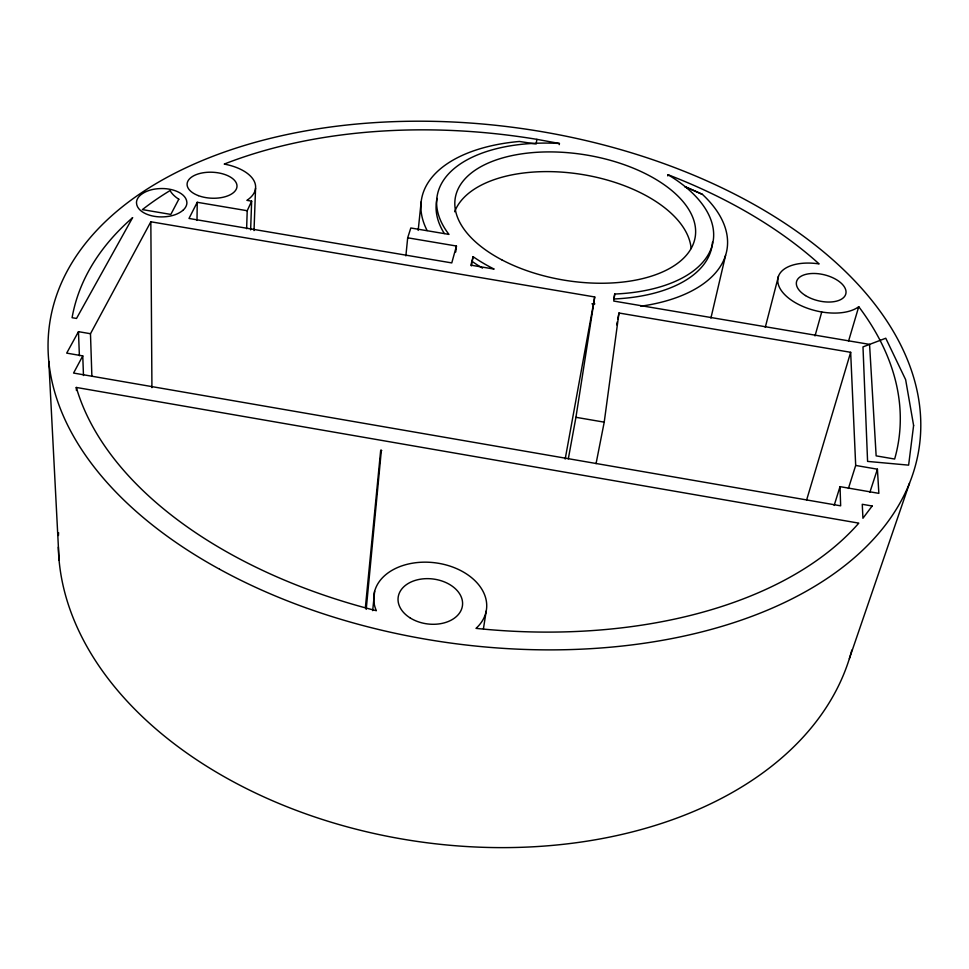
<?xml version="1.0" encoding="UTF-8"?>
<svg xmlns="http://www.w3.org/2000/svg" width="969" height="969" viewBox="0 0 969 969"><rect width="100%" height="100%" fill="white"/><g stroke="black" fill="none" stroke-linecap="round" stroke-linejoin="round"><path stroke-width="1.45" d="M197.01 220.411L197.228 202.291L247.216 210.721L251.637 201.152L246.889 200.353A43.726 22.747 2.7 0 0 224.239 164.076A417.869 246.707 8 0 1 536.85 139.342L559.416 143.473L559.234 144.647M246.623 228.696L247.216 210.721M250.644 229.871L251.637 201.152M254.023 230.586L255.562 188.24M365.361 607.72L380.684 450.391L381.362 450.282L366.209 609.392M405.878 255.877L407.683 237.805L410.82 227.981L448.974 234.401A139.827 73.135 9.2 0 1 559.416 143.473M372.69 610.64L374.64 591.296M418.184 230.404L421.152 201.891M455.721 252.001L456.447 246.029L407.683 237.805M471.37 265.906L473.114 256.688A139.827 73.135 9.2 0 0 494.142 269.091L470.91 265.167L473.114 256.688M596.056 463.654L604.22 422.157L618.973 312.999L850.661 352.304L855.688 465.447L848.42 488.449M668.053 174.747A139.827 73.135 9.2 0 1 710.253 250.729A139.827 73.135 9.2 0 1 614.746 294.031L613.752 301.056L869.556 344.383L876.146 455.866L894.641 459.04A417.869 246.707 8 0 0 858.74 306.701A44.417 23.329 13.8 0 1 784.018 293.886A44.417 23.329 13.8 0 1 819.132 263.907A417.869 246.707 8 0 0 668.053 174.747L667.811 175.922M536.148 144.042L536.85 139.342M483.434 628.748L486.22 611.027M568.306 458.858L575.937 417.3L594.724 296.962L150.837 221.78L90.48 333.724L91.873 376.069M565.181 459.052L594.724 296.962M613.861 298.682L614.746 294.031M616.684 324.821L617.265 321.865M617.834 318.91L618.973 312.999M710.907 318.135L725.575 255.392M765.268 327.365L778.47 276.213M456.447 246.029L451.772 262.914L189.003 218.461L197.228 202.291M815.014 335.928L821.736 311.994M848.541 341.161L858.74 306.701M806.632 499.98L850.661 352.304M834.164 505.43L840.026 486.644L878.859 493.354L877.417 469.19L855.688 465.447M869.92 492.155L877.417 469.19M849.365 658.666L909.528 483.156M90.48 333.724L78.477 331.664L66.691 353.116L82.765 355.902L73.571 373.053L840.656 505.83L840.026 486.644M535.154 143.872L519.408 141.462A154.786 81.323 9.2 0 0 427.123 230.537M575.937 417.3L604.22 422.157M76.309 387.443L858.8 523.139A417.869 246.707 8 0 1 476.009 628.372A56.747 39.632 7.2 0 0 439.163 563.401A56.747 39.632 7.2 0 0 376.347 610.712A417.869 246.707 8 0 1 76.309 387.455L76.43 390.471M380.684 450.391L381.762 450.573M685.022 186.738L702.416 194.381A154.786 81.323 9.2 0 1 640.86 306.204M48.801 361.364L59.085 560.324M78.477 331.664L79.385 355.684M82.765 355.902L83.479 375.512M150.837 221.78L151.927 387.648M684.877 186.629A416.924 247.083 8 0 1 702.416 194.381M712.494 242.165A139.548 73.293 9.2 0 1 613.801 298.985M482.526 268.122A139.548 73.293 9.2 0 1 472.484 261.654M444.335 233.541A139.548 73.293 9.2 0 1 437.116 198.427M594.881 303.866A120.519 64.087 9.2 0 1 591.926 303.818M454.667 211.739A120.519 64.087 9.2 0 1 580.673 174.25A120.519 64.087 9.2 0 1 691.127 248.573M851.812 650.114A401.856 271.041 8 0 1 426.517 842.703A401.856 271.041 8 0 1 58.334 547.11M58.443 535.506A401.856 271.041 8 0 1 58.588 532.635M913.61 425.476L908.619 465.144L867.582 461.401L862.991 346.902L885.763 338.229L905.64 379.666L913.61 425.476M178.805 199.226L170.835 214.415L142.407 209.607A417.869 246.707 8 0 1 170.059 190.578A43.726 22.747 2.7 0 0 178.805 199.226M132.571 217.71L76.515 318.45L72.081 317.699A417.869 246.707 8 0 1 132.571 217.71M872.161 506L862.931 518.258L862.265 504.292L872.161 506M182.85 210.394C176.346 215.724 167.504 217.165 159.304 216.874A23.28 12.27 1.7 0 1 147.676 214.561C142.528 212.635 136.653 208.807 136.472 202.715A29.264 15.407 1.8 0 1 140.832 194.793C147.361 189.67 156.057 188.277 164.161 188.592A23.195 12.185 1.7 0 1 175.534 190.832C180.67 192.734 186.472 196.416 186.896 202.424A29.276 15.395 1.6 0 1 182.85 210.394M410.311 618.028A32.413 22.638 7.2 0 0 462.261 606.788A32.413 22.638 7.2 0 0 418.366 579.583A32.413 22.638 7.2 0 0 410.311 618.028M805.505 295.569A25.376 13.324 13.8 0 0 845.719 294.225A25.376 13.324 13.8 0 0 812.337 273.488A25.376 13.324 13.8 0 0 805.505 295.569M219.588 569.227A439.151 259.704 8 0 0 917.195 458.337A439.151 259.704 8 0 0 316.488 129.071A439.151 259.704 8 0 0 219.588 569.227M501.76 259.813A121.537 63.542 9.2 0 0 694.579 239.997A121.537 63.542 9.2 0 0 529.353 152.908A121.537 63.542 9.2 0 0 501.76 259.813M198.318 195.617A24.988 12.997 2.7 0 0 236.957 186.835A24.988 12.997 2.7 0 0 200.849 173.221A24.988 12.997 2.7 0 0 198.318 195.617"/></g></svg>
